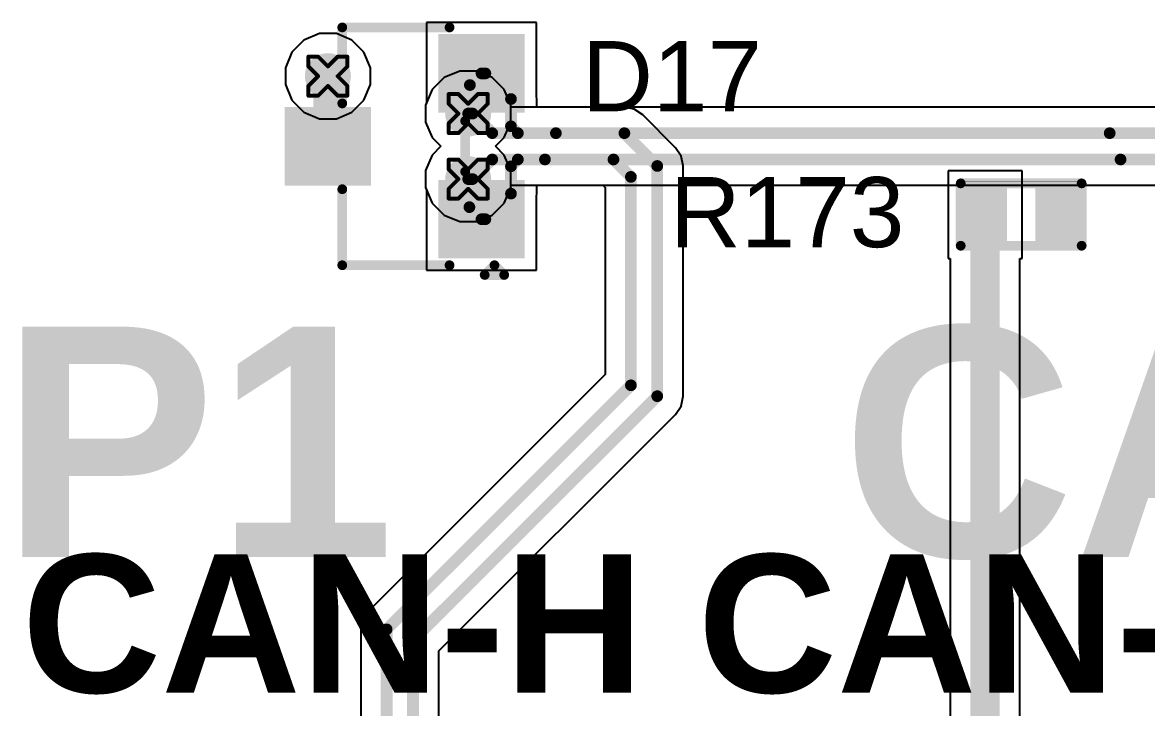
# Model space of a CAD drawing. Header units: inches. Extents: x -11 to 5379, y 0 to 5429.
# Drawn here: x 71.73 to 86.37, y 10.23 to 19.16 of the extents above; entities that cross this region are included whole.
import ezdxf

# ---------------------------------------------------------------- set-up
doc = ezdxf.new("R2010")
doc.units = ezdxf.units.IN
for name, color, linetype in [('Bottom Layer', 5, 'Continuous'), ('Drill Drawing', 1, 'Continuous'), ('GND', 16, 'Continuous'), ('PWR', 76, 'Continuous'), ('Top Layer', 1, 'Continuous'), ('Top Overlay', 2, 'Continuous'), ('Top Paste', 8, 'Continuous'), ('Top Solder', 216, 'Continuous'), ('Via Holes', 16, 'Continuous')]:
    doc.layers.add(name, color=color, linetype=linetype)
doc.styles.add('Arial', font='', dxfattribs={"height": 0.2})
doc.styles.add('Arial_Bold', font='', dxfattribs={"height": 0.2})
doc.styles.get('Arial').set_extended_font_data('Arial')
doc.styles.get('Arial_Bold').set_extended_font_data('Arial', bold=True)

# ---------------------------------------------------------------- blocks, each defined once
blk = doc.blocks.new('R___0402_304')
at = {"layer": 'Top Layer'}
for points in [[(-0.6985, -0.3175), (-0.6985, 0.3175), (-0.2412999999999999, 0.3175), (-0.2413, -0.3175)], [(0.2412999999999999, -0.3175), (0.2413, 0.3175), (0.6985, 0.3175), (0.6985, -0.3175)]]:
    blk.add_hatch(color=1, dxfattribs=at).paths.add_polyline_path(points)
at = {"layer": 'Top Paste'}
for points in [[(-0.6985, -0.3175), (-0.6985, 0.3175), (-0.2412999999999999, 0.3175), (-0.2413, -0.3175)], [(0.2412999999999999, -0.3175), (0.2413, 0.3175), (0.6985, 0.3175), (0.6985, -0.3175)]]:
    blk.add_hatch(color=8, dxfattribs=at).paths.add_polyline_path(points)
at = {"layer": 'Top Solder'}
for points in [[(-0.75350116, -0.37250116), (-0.75350116, 0.37250116), (-0.1862988399999999, 0.37250116), (-0.18629884, -0.37250116)], [(0.1862988399999999, -0.37250116), (0.18629884, 0.37250116), (0.75350116, 0.37250116), (0.75350116, -0.37250116)]]:
    blk.add_hatch(color=216, dxfattribs=at).paths.add_polyline_path(points)
at = {"layer": 'Top Overlay'}
for points in [[(-0.7874, 0.4064, 0.127, 0.127, 0), (-0.7874, -0.4064, 0.127, 0.127, 0)], [(0.7874, 0.4064, 0.127, 0.127, 0), (-0.7874, 0.4064, 0.127, 0.127, 0)], [(0.7874, 0.4064, 0.127, 0.127, 0), (0.7874, -0.4064, 0.127, 0.127, 0)], [(0.7874, -0.4064, 0.127, 0.127, 0), (-0.7874, -0.4064, 0.127, 0.127, 0)], [(0.8128, -0.4318, 0.0032258, 0.0032258, 0), (-0.8128, -0.4318, 0.0032258, 0.0032258, 0)]]:
    blk.add_lwpolyline(points, format="xyseb", dxfattribs=at)
for points in [[(-0.8191499999999999, 0.4064, 0.0635, 0.0635, 1), (-0.7556499999999999, 0.4064, 0.0635, 0.0635, 1)], [(-0.8191499999999999, 0.4064, 0.0635, 0.0635, 1), (-0.7556499999999999, 0.4064, 0.0635, 0.0635, 1)], [(0.7556499999999999, 0.4064, 0.0635, 0.0635, 1), (0.8191499999999999, 0.4064, 0.0635, 0.0635, 1)], [(0.7556499999999999, 0.4064, 0.0635, 0.0635, 1), (0.8191499999999999, 0.4064, 0.0635, 0.0635, 1)], [(-0.8191499999999999, -0.4064, 0.0635, 0.0635, 1), (-0.7556499999999999, -0.4064, 0.0635, 0.0635, 1)], [(-0.8191499999999999, -0.4064, 0.0635, 0.0635, 1), (-0.7556499999999999, -0.4064, 0.0635, 0.0635, 1)], [(-0.81360518, -0.4318, 0.0016129, 0.0016129, 1), (-0.8119948199999999, -0.4318, 0.0016129, 0.0016129, 1)], [(0.7556499999999999, -0.4064, 0.0635, 0.0635, 1), (0.8191499999999999, -0.4064, 0.0635, 0.0635, 1)], [(0.7556499999999999, -0.4064, 0.0635, 0.0635, 1), (0.8191499999999999, -0.4064, 0.0635, 0.0635, 1)], [(0.8119948199999999, -0.4318, 0.0016129, 0.0016129, 1), (0.81360518, -0.4318, 0.0016129, 0.0016129, 1)]]:
    blk.add_lwpolyline(points, format="xyseb", close=True, dxfattribs=at)
blk = doc.blocks.new('SOT_23_566')
at = {"layer": 'Top Layer'}
for points in [[(-0.41000045, 1.46000089), (0.41000045, 1.46000089), (0.41000045, 0.54000019), (-0.41000045, 0.54000019)], [(-1.36000109, -0.54000019), (-0.54000019, -0.54000019), (-0.54000019, -1.46000089), (-1.36000109, -1.46000089)], [(0.54000019, -0.54000019), (1.36000109, -0.54000019), (1.36000109, -1.46000089), (0.54000019, -1.46000089)]]:
    blk.add_hatch(color=1, dxfattribs=at).paths.add_polyline_path(points)
at = {"layer": 'Top Paste'}
for points in [[(-0.41000045, 1.46000089), (0.41000045, 1.46000089), (0.41000045, 0.54000019), (-0.41000045, 0.54000019)], [(-1.36000109, -0.54000019), (-0.54000019, -0.54000019), (-0.54000019, -1.46000089), (-1.36000109, -1.46000089)], [(0.54000019, -0.54000019), (1.36000109, -0.54000019), (1.36000109, -1.46000089), (0.54000019, -1.46000089)]]:
    blk.add_hatch(color=8, dxfattribs=at).paths.add_polyline_path(points)
at = {"layer": 'Top Solder'}
for points in [[(-0.51160045, 1.56160089), (0.51160045, 1.56160089), (0.51160045, 0.43840019), (-0.51160045, 0.43840019)], [(-1.46160109, -0.43840019), (-0.43840019, -0.43840019), (-0.43840019, -1.56160089), (-1.46160109, -1.56160089)], [(0.43840019, -0.43840019), (1.46160109, -0.43840019), (1.46160109, -1.56160089), (0.43840019, -1.56160089)]]:
    blk.add_hatch(color=216, dxfattribs=at).paths.add_polyline_path(points)
at = {"layer": 'Top Overlay'}
for points in [[(-1.5494, 0.8128, 0.127, 0.127, 0), (-1.5494, -0.5841999999999999, 0.127, 0.127, 0)], [(-1.5494, 0.8128, 0.127, 0.127, 0), (-0.5588, 0.8128, 0.127, 0.127, 0)], [(0.5588, 0.8128, 0.127, 0.127, 0), (1.5494, 0.8128, 0.127, 0.127, 0)], [(1.5494, 0.8128, 0.127, 0.127, 0), (1.5494, -0.5841999999999999, 0.127, 0.127, 0)], [(-0.3302, -0.7874, 0.127, 0.127, 0), (0.3302, -0.7874, 0.127, 0.127, 0)], [(-1.6764, -1.0414, 0.127, 0.127, 0), (-1.5494, -1.1684, 0.127, 0.127, 0)], [(-1.6764, -1.0414, 0.127, 0.127, 0), (-1.6764, -1.2954, 0.127, 0.127, 0)], [(-1.5494, -1.1684, 0.127, 0.127, 0), (-1.6764, -1.2954, 0.127, 0.127, 0)]]:
    blk.add_lwpolyline(points, format="xyseb", dxfattribs=at)
for points in [[(-1.58115, 0.8128, 0.0635, 0.0635, 1), (-1.51765, 0.8128, 0.0635, 0.0635, 1)], [(-1.58115, 0.8128, 0.0635, 0.0635, 1), (-1.51765, 0.8128, 0.0635, 0.0635, 1)], [(-0.5905499999999999, 0.8128, 0.0635, 0.0635, 1), (-0.52705, 0.8128, 0.0635, 0.0635, 1)], [(0.52705, 0.8128, 0.0635, 0.0635, 1), (0.5905499999999999, 0.8128, 0.0635, 0.0635, 1)], [(1.51765, 0.8128, 0.0635, 0.0635, 1), (1.58115, 0.8128, 0.0635, 0.0635, 1)], [(1.51765, 0.8128, 0.0635, 0.0635, 1), (1.58115, 0.8128, 0.0635, 0.0635, 1)], [(-1.58115, -0.5841999999999999, 0.0635, 0.0635, 1), (-1.51765, -0.5841999999999999, 0.0635, 0.0635, 1)], [(1.51765, -0.5841999999999999, 0.0635, 0.0635, 1), (1.58115, -0.5841999999999999, 0.0635, 0.0635, 1)], [(-0.36195, -0.7874, 0.0635, 0.0635, 1), (-0.29845, -0.7874, 0.0635, 0.0635, 1)], [(0.29845, -0.7874, 0.0635, 0.0635, 1), (0.36195, -0.7874, 0.0635, 0.0635, 1)], [(-1.70815, -1.0414, 0.0635, 0.0635, 1), (-1.64465, -1.0414, 0.0635, 0.0635, 1)], [(-1.70815, -1.0414, 0.0635, 0.0635, 1), (-1.64465, -1.0414, 0.0635, 0.0635, 1)], [(-1.58115, -1.1684, 0.0635, 0.0635, 1), (-1.51765, -1.1684, 0.0635, 0.0635, 1)], [(-1.58115, -1.1684, 0.0635, 0.0635, 1), (-1.51765, -1.1684, 0.0635, 0.0635, 1)], [(-1.70815, -1.2954, 0.0635, 0.0635, 1), (-1.64465, -1.2954, 0.0635, 0.0635, 1)], [(-1.70815, -1.2954, 0.0635, 0.0635, 1), (-1.64465, -1.2954, 0.0635, 0.0635, 1)]]:
    blk.add_lwpolyline(points, format="xyseb", close=True, dxfattribs=at)

msp = doc.modelspace()

# ---------------------------------------------------------------- hatches: boundary and pattern name
at = {"layer": 'Bottom Layer'}
h = msp.add_hatch(color=5, dxfattribs=at)
edge = h.paths.add_edge_path()
edge.add_arc((75.7106563, 18.45943222), 0.2999994, 0, 360)
h = msp.add_hatch(color=5, dxfattribs=at)
edge = h.paths.add_edge_path()
edge.add_arc((77.5371957, 17.9722272), 0.2999994, 0, 360)
h = msp.add_hatch(color=5, dxfattribs=at)
edge = h.paths.add_edge_path()
edge.add_arc((77.5371957, 17.1182284), 0.2999994, 0, 360)
at = {"layer": 'GND'}
h = msp.add_hatch(color=16, dxfattribs=at)
edge = h.paths.add_edge_path()
edge.add_arc((75.7106563, 18.45943222), 0.2999994, 0, 360)
h = msp.add_hatch(color=16, dxfattribs=at)
edge = h.paths.add_edge_path()
edge.add_arc((77.5371957, 17.9722272), 0.2999994, 0, 360)
h = msp.add_hatch(color=16, dxfattribs=at)
edge = h.paths.add_edge_path()
edge.add_arc((77.5371957, 17.1182284), 0.2999994, 0, 360)
at = {"layer": 'PWR'}
h = msp.add_hatch(color=76, dxfattribs=at)
edge = h.paths.add_edge_path()
edge.add_arc((75.7106563, 18.45943222), 0.2999994, 0, 360)
h = msp.add_hatch(color=76, dxfattribs=at)
edge = h.paths.add_edge_path()
edge.add_arc((77.5371957, 17.9722272), 0.2999994, 0, 360)
h = msp.add_hatch(color=76, dxfattribs=at)
edge = h.paths.add_edge_path()
edge.add_arc((77.5371957, 17.1182284), 0.2999994, 0, 360)
at = {"layer": 'Top Layer'}
h = msp.add_hatch(color=1, dxfattribs=at)
edge = h.paths.add_edge_path()
edge.add_arc((75.7106563, 18.45943222), 0.2999994, 0, 360)
for points in [[(77.33255043999999, 17.81553206), (77.74232355999999, 17.81553206), (77.74232355999999, 18.45943222), (77.33255043999999, 18.45943222)], [(77.33255043999999, 16.63102338), (77.74232355999999, 16.63102338), (77.74232355999999, 17.2777531), (77.33255043999999, 17.2777531)]]:
    msp.add_hatch(color=1, dxfattribs=at).paths.add_polyline_path(points)
h = msp.add_hatch(color=1, dxfattribs=at)
edge = h.paths.add_edge_path()
edge.add_arc((77.5371957, 17.9722272), 0.2999994, 0, 360)
h = msp.add_hatch(color=1, dxfattribs=at)
edge = h.paths.add_edge_path()
edge.add_arc((77.5371957, 17.1182284), 0.2999994, 0, 360)
at = {"layer": 'Via Holes'}
h = msp.add_hatch(color=7, dxfattribs=at)
edge = h.paths.add_edge_path()
edge.add_arc((75.7106563, 18.45943222), 0.1499997, 0, 360)
h = msp.add_hatch(color=7, dxfattribs=at)
edge = h.paths.add_edge_path()
edge.add_arc((77.5371957, 17.9722272), 0.1499997, 0, 360)
h = msp.add_hatch(color=7, dxfattribs=at)
edge = h.paths.add_edge_path()
edge.add_arc((77.5371957, 17.1182284), 0.1499997, 0, 360)

# ---------------------------------------------------------------- linework, layer by layer
at = {"layer": 'Bottom Layer'}
for p, q in [((77.22338124, 18.4418859), (77.067537, 18.28604166)), ((77.4269978, 18.5262266), (77.22338124, 18.4418859)), ((77.64739359999999, 18.5262266), (77.4269978, 18.5262266)), ((77.85101016, 18.4418859), (77.64739359999999, 18.5262266)), ((78.0068544, 18.28604166), (77.85101016, 18.4418859)), ((77.067537, 18.28604166), (76.9831963, 18.0824251)), ((78.0911951, 18.0824251), (78.0068544, 18.28604166)), ((76.9831963, 18.0824251), (76.9831963, 17.8620293)), ((78.0911951, 18.05334718), (78.0911951, 18.0824251)), ((78.67881394, 18.05334718), (78.0911951, 18.05334718)), ((78.67882664, 18.05334464), (78.67881394, 18.05334718)), ((85.88938118, 18.05334464), (78.67882664, 18.05334464)), ((85.88939388, 18.05334718), (85.88938118, 18.05334464)), ((93.60380059999999, 18.05334718), (85.88939388, 18.05334718)), ((76.9831963, 17.8620293), (77.067537, 17.65841274)), ((77.067537, 17.65841274), (77.18072193999998, 17.5452278)), ((77.067537, 17.43204286), (76.9831963, 17.2284263)), ((77.18072193999998, 17.5452278), (77.067537, 17.43204286)), ((76.9831963, 17.2284263), (76.9831963, 17.0080305)), ((76.9831963, 17.0080305), (77.067537, 16.80441394)), ((78.0068544, 16.80441394), (78.0911951, 17.0080305)), ((78.0911951, 17.0080305), (78.0911951, 17.03710842)), ((78.0911951, 17.03710842), (78.53677206, 17.03710842)), ((78.53677206, 17.03710842), (78.53678476, 17.03710588)), ((78.53678476, 17.03710588), (86.03142306, 17.03710588)), ((86.03142306, 17.03710588), (86.03143576, 17.03710842)), ((86.03143576, 17.03710842), (93.60380059999999, 17.03710842)), ((77.067537, 16.80441394), (77.22338124, 16.6485697)), ((77.85101016, 16.6485697), (78.0068544, 16.80441394)), ((77.22338124, 16.6485697), (77.4269978, 16.564229)), ((77.4269978, 16.564229), (77.64739359999999, 16.564229)), ((77.64739359999999, 16.564229), (77.85101016, 16.6485697))]:
    msp.add_line(p, q, dxfattribs=at)
for points in [[(77.5371957, 17.9722272, 0.1524, 0.1524, 0), (77.59472162, 17.9722272, 0.1524, 0.1524, 0)], [(77.59472162, 17.9722272, 0.1524, 0.1524, 0), (77.85027102, 17.7166778, 0.1524, 0.1524, 0)], [(77.85027102, 17.7166778, 0.1524, 0.1524, 0), (78.67881394, 17.7166778, 0.1524, 0.1524, 0)], [(78.67881394, 17.7166778, 0.1524, 0.1524, 0), (78.67881648, 17.71667526, 0.1524, 0.1524, 0)], [(78.67881648, 17.71667526, 0.1524, 0.1524, 0), (85.88939133999999, 17.71667526, 0.1524, 0.1524, 0)], [(85.88939133999999, 17.71667526, 0.1524, 0.1524, 0), (85.88939388, 17.7166778, 0.1524, 0.1524, 0)], [(85.88939388, 17.7166778, 0.1524, 0.1524, 0), (93.84472468, 17.7166778, 0.1524, 0.1524, 0)], [(77.59472162, 17.1182284, 0.1524, 0.1524, 0), (77.85027102, 17.3737778, 0.1524, 0.1524, 0)], [(77.85027102, 17.3737778, 0.1524, 0.1524, 0), (78.53678221999999, 17.3737778, 0.1524, 0.1524, 0)], [(78.53678221999999, 17.3737778, 0.1524, 0.1524, 0), (78.53678476, 17.37377526, 0.1524, 0.1524, 0)], [(78.53678476, 17.37377526, 0.1524, 0.1524, 0), (86.03142306, 17.37377526, 0.1524, 0.1524, 0)], [(86.03142306, 17.37377526, 0.1524, 0.1524, 0), (86.03142559999999, 17.3737778, 0.1524, 0.1524, 0)], [(86.03142559999999, 17.3737778, 0.1524, 0.1524, 0), (93.84472468, 17.3737778, 0.1524, 0.1524, 0)], [(77.5371957, 17.1182284, 0.1524, 0.1524, 0), (77.59472162, 17.1182284, 0.1524, 0.1524, 0)]]:
    msp.add_lwpolyline(points, format="xyseb", dxfattribs=at)
for points in [[(77.4990957, 17.9722272, 0.0762, 0.0762, 1), (77.5752957, 17.9722272, 0.0762, 0.0762, 1)], [(77.55662161999999, 17.9722272, 0.0762, 0.0762, 1), (77.63282162, 17.9722272, 0.0762, 0.0762, 1)], [(77.55662161999999, 17.9722272, 0.0762, 0.0762, 1), (77.63282162, 17.9722272, 0.0762, 0.0762, 1)], [(77.81217102, 17.7166778, 0.0762, 0.0762, 1), (77.88837102, 17.7166778, 0.0762, 0.0762, 1)], [(77.81217102, 17.7166778, 0.0762, 0.0762, 1), (77.88837102, 17.7166778, 0.0762, 0.0762, 1)], [(78.64071394, 17.7166778, 0.0762, 0.0762, 1), (78.71691394, 17.7166778, 0.0762, 0.0762, 1)], [(78.64071394, 17.7166778, 0.0762, 0.0762, 1), (78.71691394, 17.7166778, 0.0762, 0.0762, 1)], [(78.64071648, 17.71667526, 0.0762, 0.0762, 1), (78.71691648, 17.71667526, 0.0762, 0.0762, 1)], [(78.64071648, 17.71667526, 0.0762, 0.0762, 1), (78.71691648, 17.71667526, 0.0762, 0.0762, 1)], [(85.85129133999999, 17.71667526, 0.0762, 0.0762, 1), (85.92749133999999, 17.71667526, 0.0762, 0.0762, 1)], [(85.85129133999999, 17.71667526, 0.0762, 0.0762, 1), (85.92749133999999, 17.71667526, 0.0762, 0.0762, 1)], [(85.85129388, 17.7166778, 0.0762, 0.0762, 1), (85.92749388, 17.7166778, 0.0762, 0.0762, 1)], [(85.85129388, 17.7166778, 0.0762, 0.0762, 1), (85.92749388, 17.7166778, 0.0762, 0.0762, 1)], [(77.81217102, 17.3737778, 0.0762, 0.0762, 1), (77.88837102, 17.3737778, 0.0762, 0.0762, 1)], [(77.81217102, 17.3737778, 0.0762, 0.0762, 1), (77.88837102, 17.3737778, 0.0762, 0.0762, 1)], [(78.49868221999999, 17.3737778, 0.0762, 0.0762, 1), (78.57488221999999, 17.3737778, 0.0762, 0.0762, 1)], [(78.49868221999999, 17.3737778, 0.0762, 0.0762, 1), (78.57488221999999, 17.3737778, 0.0762, 0.0762, 1)], [(78.49868476, 17.37377526, 0.0762, 0.0762, 1), (78.57488475999999, 17.37377526, 0.0762, 0.0762, 1)], [(78.49868476, 17.37377526, 0.0762, 0.0762, 1), (78.57488475999999, 17.37377526, 0.0762, 0.0762, 1)], [(85.99332306, 17.37377526, 0.0762, 0.0762, 1), (86.06952306, 17.37377526, 0.0762, 0.0762, 1)], [(85.99332306, 17.37377526, 0.0762, 0.0762, 1), (86.06952306, 17.37377526, 0.0762, 0.0762, 1)], [(85.99332559999999, 17.3737778, 0.0762, 0.0762, 1), (86.06952559999999, 17.3737778, 0.0762, 0.0762, 1)], [(85.99332559999999, 17.3737778, 0.0762, 0.0762, 1), (86.06952559999999, 17.3737778, 0.0762, 0.0762, 1)], [(77.4990957, 17.1182284, 0.0762, 0.0762, 1), (77.5752957, 17.1182284, 0.0762, 0.0762, 1)], [(77.55662161999999, 17.1182284, 0.0762, 0.0762, 1), (77.63282162, 17.1182284, 0.0762, 0.0762, 1)], [(77.55662161999999, 17.1182284, 0.0762, 0.0762, 1), (77.63282162, 17.1182284, 0.0762, 0.0762, 1)]]:
    msp.add_lwpolyline(points, format="xyseb", close=True, dxfattribs=at)
at = {"layer": 'Drill Drawing'}
for points in [[(75.45665629999999, 18.58643222, 0.0508, 0.0508, 0), (75.45665629999999, 18.71343222, 0.0508, 0.0508, 0)], [(75.45665629999999, 18.71343222, 0.0508, 0.0508, 0), (75.5836563, 18.71343222, 0.0508, 0.0508, 0)], [(75.5836563, 18.71343222, 0.0508, 0.0508, 0), (75.7106563, 18.58643222, 0.0508, 0.0508, 0)], [(75.7106563, 18.58643222, 0.0508, 0.0508, 0), (75.83765629999999, 18.71343222, 0.0508, 0.0508, 0)], [(75.83765629999999, 18.71343222, 0.0508, 0.0508, 0), (75.96465629999999, 18.71343222, 0.0508, 0.0508, 0)], [(75.96465629999999, 18.58643222, 0.0508, 0.0508, 0), (75.96465629999999, 18.71343222, 0.0508, 0.0508, 0)], [(75.45665629999999, 18.58643222, 0.0508, 0.0508, 0), (75.5836563, 18.45943222, 0.0508, 0.0508, 0)], [(75.83765629999999, 18.45943222, 0.0508, 0.0508, 0), (75.96465629999999, 18.58643222, 0.0508, 0.0508, 0)], [(75.45665629999999, 18.33243222, 0.0508, 0.0508, 0), (75.5836563, 18.45943222, 0.0508, 0.0508, 0)], [(75.83765629999999, 18.45943222, 0.0508, 0.0508, 0), (75.96465629999999, 18.33243222, 0.0508, 0.0508, 0)], [(75.45665629999999, 18.20543222, 0.0508, 0.0508, 0), (75.45665629999999, 18.33243222, 0.0508, 0.0508, 0)], [(75.5836563, 18.20543222, 0.0508, 0.0508, 0), (75.7106563, 18.33243222, 0.0508, 0.0508, 0)], [(75.7106563, 18.33243222, 0.0508, 0.0508, 0), (75.83765629999999, 18.20543222, 0.0508, 0.0508, 0)], [(75.96465629999999, 18.20543222, 0.0508, 0.0508, 0), (75.96465629999999, 18.33243222, 0.0508, 0.0508, 0)], [(75.45665629999999, 18.20543222, 0.0508, 0.0508, 0), (75.5836563, 18.20543222, 0.0508, 0.0508, 0)], [(75.83765629999999, 18.20543222, 0.0508, 0.0508, 0), (75.96465629999999, 18.20543222, 0.0508, 0.0508, 0)], [(77.2831957, 18.0992272, 0.0508, 0.0508, 0), (77.2831957, 18.2262272, 0.0508, 0.0508, 0)], [(77.2831957, 18.2262272, 0.0508, 0.0508, 0), (77.41019569999999, 18.2262272, 0.0508, 0.0508, 0)], [(77.41019569999999, 18.2262272, 0.0508, 0.0508, 0), (77.5371957, 18.0992272, 0.0508, 0.0508, 0)], [(77.5371957, 18.0992272, 0.0508, 0.0508, 0), (77.6641957, 18.2262272, 0.0508, 0.0508, 0)], [(77.6641957, 18.2262272, 0.0508, 0.0508, 0), (77.79119569999999, 18.2262272, 0.0508, 0.0508, 0)], [(77.79119569999999, 18.0992272, 0.0508, 0.0508, 0), (77.79119569999999, 18.2262272, 0.0508, 0.0508, 0)], [(77.2831957, 18.0992272, 0.0508, 0.0508, 0), (77.41019569999999, 17.9722272, 0.0508, 0.0508, 0)], [(77.6641957, 17.9722272, 0.0508, 0.0508, 0), (77.79119569999999, 18.0992272, 0.0508, 0.0508, 0)], [(77.2831957, 17.8452272, 0.0508, 0.0508, 0), (77.41019569999999, 17.9722272, 0.0508, 0.0508, 0)], [(77.2831957, 17.7182272, 0.0508, 0.0508, 0), (77.2831957, 17.8452272, 0.0508, 0.0508, 0)], [(77.41019569999999, 17.7182272, 0.0508, 0.0508, 0), (77.5371957, 17.8452272, 0.0508, 0.0508, 0)], [(77.5371957, 17.8452272, 0.0508, 0.0508, 0), (77.6641957, 17.7182272, 0.0508, 0.0508, 0)], [(77.6641957, 17.9722272, 0.0508, 0.0508, 0), (77.79119569999999, 17.8452272, 0.0508, 0.0508, 0)], [(77.79119569999999, 17.7182272, 0.0508, 0.0508, 0), (77.79119569999999, 17.8452272, 0.0508, 0.0508, 0)], [(77.2831957, 17.7182272, 0.0508, 0.0508, 0), (77.41019569999999, 17.7182272, 0.0508, 0.0508, 0)], [(77.6641957, 17.7182272, 0.0508, 0.0508, 0), (77.79119569999999, 17.7182272, 0.0508, 0.0508, 0)], [(77.2831957, 17.2452284, 0.0508, 0.0508, 0), (77.2831957, 17.3722284, 0.0508, 0.0508, 0)], [(77.2831957, 17.3722284, 0.0508, 0.0508, 0), (77.41019569999999, 17.3722284, 0.0508, 0.0508, 0)], [(77.2831957, 17.2452284, 0.0508, 0.0508, 0), (77.41019569999999, 17.1182284, 0.0508, 0.0508, 0)], [(77.41019569999999, 17.3722284, 0.0508, 0.0508, 0), (77.5371957, 17.2452284, 0.0508, 0.0508, 0)], [(77.5371957, 17.2452284, 0.0508, 0.0508, 0), (77.6641957, 17.3722284, 0.0508, 0.0508, 0)], [(77.6641957, 17.3722284, 0.0508, 0.0508, 0), (77.79119569999999, 17.3722284, 0.0508, 0.0508, 0)], [(77.6641957, 17.1182284, 0.0508, 0.0508, 0), (77.79119569999999, 17.2452284, 0.0508, 0.0508, 0)], [(77.79119569999999, 17.2452284, 0.0508, 0.0508, 0), (77.79119569999999, 17.3722284, 0.0508, 0.0508, 0)], [(77.2831957, 16.9912284, 0.0508, 0.0508, 0), (77.41019569999999, 17.1182284, 0.0508, 0.0508, 0)], [(77.6641957, 17.1182284, 0.0508, 0.0508, 0), (77.79119569999999, 16.9912284, 0.0508, 0.0508, 0)], [(77.2831957, 16.8642284, 0.0508, 0.0508, 0), (77.2831957, 16.9912284, 0.0508, 0.0508, 0)], [(77.41019569999999, 16.8642284, 0.0508, 0.0508, 0), (77.5371957, 16.9912284, 0.0508, 0.0508, 0)], [(77.5371957, 16.9912284, 0.0508, 0.0508, 0), (77.6641957, 16.8642284, 0.0508, 0.0508, 0)], [(77.79119569999999, 16.8642284, 0.0508, 0.0508, 0), (77.79119569999999, 16.9912284, 0.0508, 0.0508, 0)], [(77.2831957, 16.8642284, 0.0508, 0.0508, 0), (77.41019569999999, 16.8642284, 0.0508, 0.0508, 0)], [(77.6641957, 16.8642284, 0.0508, 0.0508, 0), (77.79119569999999, 16.8642284, 0.0508, 0.0508, 0)]]:
    msp.add_lwpolyline(points, format="xyseb", dxfattribs=at)
for points in [[(75.4439563, 18.71343222, 0.0254, 0.0254, 1), (75.4693563, 18.71343222, 0.0254, 0.0254, 1)], [(75.4439563, 18.71343222, 0.0254, 0.0254, 1), (75.4693563, 18.71343222, 0.0254, 0.0254, 1)], [(75.57095629999999, 18.71343222, 0.0254, 0.0254, 1), (75.5963563, 18.71343222, 0.0254, 0.0254, 1)], [(75.57095629999999, 18.71343222, 0.0254, 0.0254, 1), (75.5963563, 18.71343222, 0.0254, 0.0254, 1)], [(75.8249563, 18.71343222, 0.0254, 0.0254, 1), (75.8503563, 18.71343222, 0.0254, 0.0254, 1)], [(75.8249563, 18.71343222, 0.0254, 0.0254, 1), (75.8503563, 18.71343222, 0.0254, 0.0254, 1)], [(75.95195629999999, 18.71343222, 0.0254, 0.0254, 1), (75.9773563, 18.71343222, 0.0254, 0.0254, 1)], [(75.95195629999999, 18.71343222, 0.0254, 0.0254, 1), (75.9773563, 18.71343222, 0.0254, 0.0254, 1)], [(75.4439563, 18.58643222, 0.0254, 0.0254, 1), (75.4693563, 18.58643222, 0.0254, 0.0254, 1)], [(75.4439563, 18.58643222, 0.0254, 0.0254, 1), (75.4693563, 18.58643222, 0.0254, 0.0254, 1)], [(75.69795629999999, 18.58643222, 0.0254, 0.0254, 1), (75.72335629999999, 18.58643222, 0.0254, 0.0254, 1)], [(75.69795629999999, 18.58643222, 0.0254, 0.0254, 1), (75.72335629999999, 18.58643222, 0.0254, 0.0254, 1)], [(75.95195629999999, 18.58643222, 0.0254, 0.0254, 1), (75.9773563, 18.58643222, 0.0254, 0.0254, 1)], [(75.95195629999999, 18.58643222, 0.0254, 0.0254, 1), (75.9773563, 18.58643222, 0.0254, 0.0254, 1)], [(75.57095629999999, 18.45943222, 0.0254, 0.0254, 1), (75.5963563, 18.45943222, 0.0254, 0.0254, 1)], [(75.57095629999999, 18.45943222, 0.0254, 0.0254, 1), (75.5963563, 18.45943222, 0.0254, 0.0254, 1)], [(75.8249563, 18.45943222, 0.0254, 0.0254, 1), (75.8503563, 18.45943222, 0.0254, 0.0254, 1)], [(75.8249563, 18.45943222, 0.0254, 0.0254, 1), (75.8503563, 18.45943222, 0.0254, 0.0254, 1)], [(75.4439563, 18.33243222, 0.0254, 0.0254, 1), (75.4693563, 18.33243222, 0.0254, 0.0254, 1)], [(75.4439563, 18.33243222, 0.0254, 0.0254, 1), (75.4693563, 18.33243222, 0.0254, 0.0254, 1)], [(75.69795629999999, 18.33243222, 0.0254, 0.0254, 1), (75.72335629999999, 18.33243222, 0.0254, 0.0254, 1)], [(75.69795629999999, 18.33243222, 0.0254, 0.0254, 1), (75.72335629999999, 18.33243222, 0.0254, 0.0254, 1)], [(75.95195629999999, 18.33243222, 0.0254, 0.0254, 1), (75.9773563, 18.33243222, 0.0254, 0.0254, 1)], [(75.95195629999999, 18.33243222, 0.0254, 0.0254, 1), (75.9773563, 18.33243222, 0.0254, 0.0254, 1)], [(75.4439563, 18.20543222, 0.0254, 0.0254, 1), (75.4693563, 18.20543222, 0.0254, 0.0254, 1)], [(75.4439563, 18.20543222, 0.0254, 0.0254, 1), (75.4693563, 18.20543222, 0.0254, 0.0254, 1)], [(75.57095629999999, 18.20543222, 0.0254, 0.0254, 1), (75.5963563, 18.20543222, 0.0254, 0.0254, 1)], [(75.57095629999999, 18.20543222, 0.0254, 0.0254, 1), (75.5963563, 18.20543222, 0.0254, 0.0254, 1)], [(75.8249563, 18.20543222, 0.0254, 0.0254, 1), (75.8503563, 18.20543222, 0.0254, 0.0254, 1)], [(75.8249563, 18.20543222, 0.0254, 0.0254, 1), (75.8503563, 18.20543222, 0.0254, 0.0254, 1)], [(75.95195629999999, 18.20543222, 0.0254, 0.0254, 1), (75.9773563, 18.20543222, 0.0254, 0.0254, 1)], [(75.95195629999999, 18.20543222, 0.0254, 0.0254, 1), (75.9773563, 18.20543222, 0.0254, 0.0254, 1)], [(77.2704957, 18.2262272, 0.0254, 0.0254, 1), (77.2958957, 18.2262272, 0.0254, 0.0254, 1)], [(77.2704957, 18.2262272, 0.0254, 0.0254, 1), (77.2958957, 18.2262272, 0.0254, 0.0254, 1)], [(77.3974957, 18.2262272, 0.0254, 0.0254, 1), (77.4228957, 18.2262272, 0.0254, 0.0254, 1)], [(77.3974957, 18.2262272, 0.0254, 0.0254, 1), (77.4228957, 18.2262272, 0.0254, 0.0254, 1)], [(77.6514957, 18.2262272, 0.0254, 0.0254, 1), (77.6768957, 18.2262272, 0.0254, 0.0254, 1)], [(77.6514957, 18.2262272, 0.0254, 0.0254, 1), (77.6768957, 18.2262272, 0.0254, 0.0254, 1)], [(77.7784957, 18.2262272, 0.0254, 0.0254, 1), (77.8038957, 18.2262272, 0.0254, 0.0254, 1)], [(77.7784957, 18.2262272, 0.0254, 0.0254, 1), (77.8038957, 18.2262272, 0.0254, 0.0254, 1)], [(77.2704957, 18.0992272, 0.0254, 0.0254, 1), (77.2958957, 18.0992272, 0.0254, 0.0254, 1)], [(77.2704957, 18.0992272, 0.0254, 0.0254, 1), (77.2958957, 18.0992272, 0.0254, 0.0254, 1)], [(77.52449569999999, 18.0992272, 0.0254, 0.0254, 1), (77.5498957, 18.0992272, 0.0254, 0.0254, 1)], [(77.52449569999999, 18.0992272, 0.0254, 0.0254, 1), (77.5498957, 18.0992272, 0.0254, 0.0254, 1)], [(77.7784957, 18.0992272, 0.0254, 0.0254, 1), (77.8038957, 18.0992272, 0.0254, 0.0254, 1)], [(77.7784957, 18.0992272, 0.0254, 0.0254, 1), (77.8038957, 18.0992272, 0.0254, 0.0254, 1)], [(77.2704957, 17.8452272, 0.0254, 0.0254, 1), (77.2958957, 17.8452272, 0.0254, 0.0254, 1)], [(77.2704957, 17.8452272, 0.0254, 0.0254, 1), (77.2958957, 17.8452272, 0.0254, 0.0254, 1)], [(77.3974957, 17.9722272, 0.0254, 0.0254, 1), (77.4228957, 17.9722272, 0.0254, 0.0254, 1)], [(77.3974957, 17.9722272, 0.0254, 0.0254, 1), (77.4228957, 17.9722272, 0.0254, 0.0254, 1)], [(77.52449569999999, 17.8452272, 0.0254, 0.0254, 1), (77.5498957, 17.8452272, 0.0254, 0.0254, 1)], [(77.52449569999999, 17.8452272, 0.0254, 0.0254, 1), (77.5498957, 17.8452272, 0.0254, 0.0254, 1)], [(77.6514957, 17.9722272, 0.0254, 0.0254, 1), (77.6768957, 17.9722272, 0.0254, 0.0254, 1)], [(77.6514957, 17.9722272, 0.0254, 0.0254, 1), (77.6768957, 17.9722272, 0.0254, 0.0254, 1)], [(77.7784957, 17.8452272, 0.0254, 0.0254, 1), (77.8038957, 17.8452272, 0.0254, 0.0254, 1)], [(77.7784957, 17.8452272, 0.0254, 0.0254, 1), (77.8038957, 17.8452272, 0.0254, 0.0254, 1)], [(77.2704957, 17.7182272, 0.0254, 0.0254, 1), (77.2958957, 17.7182272, 0.0254, 0.0254, 1)], [(77.2704957, 17.7182272, 0.0254, 0.0254, 1), (77.2958957, 17.7182272, 0.0254, 0.0254, 1)], [(77.3974957, 17.7182272, 0.0254, 0.0254, 1), (77.4228957, 17.7182272, 0.0254, 0.0254, 1)], [(77.3974957, 17.7182272, 0.0254, 0.0254, 1), (77.4228957, 17.7182272, 0.0254, 0.0254, 1)], [(77.6514957, 17.7182272, 0.0254, 0.0254, 1), (77.6768957, 17.7182272, 0.0254, 0.0254, 1)], [(77.6514957, 17.7182272, 0.0254, 0.0254, 1), (77.6768957, 17.7182272, 0.0254, 0.0254, 1)], [(77.7784957, 17.7182272, 0.0254, 0.0254, 1), (77.8038957, 17.7182272, 0.0254, 0.0254, 1)], [(77.7784957, 17.7182272, 0.0254, 0.0254, 1), (77.8038957, 17.7182272, 0.0254, 0.0254, 1)], [(77.2704957, 17.3722284, 0.0254, 0.0254, 1), (77.2958957, 17.3722284, 0.0254, 0.0254, 1)], [(77.2704957, 17.3722284, 0.0254, 0.0254, 1), (77.2958957, 17.3722284, 0.0254, 0.0254, 1)], [(77.2704957, 17.2452284, 0.0254, 0.0254, 1), (77.2958957, 17.2452284, 0.0254, 0.0254, 1)], [(77.2704957, 17.2452284, 0.0254, 0.0254, 1), (77.2958957, 17.2452284, 0.0254, 0.0254, 1)], [(77.3974957, 17.3722284, 0.0254, 0.0254, 1), (77.4228957, 17.3722284, 0.0254, 0.0254, 1)], [(77.3974957, 17.3722284, 0.0254, 0.0254, 1), (77.4228957, 17.3722284, 0.0254, 0.0254, 1)], [(77.52449569999999, 17.2452284, 0.0254, 0.0254, 1), (77.5498957, 17.2452284, 0.0254, 0.0254, 1)], [(77.52449569999999, 17.2452284, 0.0254, 0.0254, 1), (77.5498957, 17.2452284, 0.0254, 0.0254, 1)], [(77.6514957, 17.3722284, 0.0254, 0.0254, 1), (77.6768957, 17.3722284, 0.0254, 0.0254, 1)], [(77.6514957, 17.3722284, 0.0254, 0.0254, 1), (77.6768957, 17.3722284, 0.0254, 0.0254, 1)], [(77.7784957, 17.3722284, 0.0254, 0.0254, 1), (77.8038957, 17.3722284, 0.0254, 0.0254, 1)], [(77.7784957, 17.3722284, 0.0254, 0.0254, 1), (77.8038957, 17.3722284, 0.0254, 0.0254, 1)], [(77.7784957, 17.2452284, 0.0254, 0.0254, 1), (77.8038957, 17.2452284, 0.0254, 0.0254, 1)], [(77.7784957, 17.2452284, 0.0254, 0.0254, 1), (77.8038957, 17.2452284, 0.0254, 0.0254, 1)], [(77.3974957, 17.1182284, 0.0254, 0.0254, 1), (77.4228957, 17.1182284, 0.0254, 0.0254, 1)], [(77.3974957, 17.1182284, 0.0254, 0.0254, 1), (77.4228957, 17.1182284, 0.0254, 0.0254, 1)], [(77.6514957, 17.1182284, 0.0254, 0.0254, 1), (77.6768957, 17.1182284, 0.0254, 0.0254, 1)], [(77.6514957, 17.1182284, 0.0254, 0.0254, 1), (77.6768957, 17.1182284, 0.0254, 0.0254, 1)], [(77.2704957, 16.9912284, 0.0254, 0.0254, 1), (77.2958957, 16.9912284, 0.0254, 0.0254, 1)], [(77.2704957, 16.9912284, 0.0254, 0.0254, 1), (77.2958957, 16.9912284, 0.0254, 0.0254, 1)], [(77.52449569999999, 16.9912284, 0.0254, 0.0254, 1), (77.5498957, 16.9912284, 0.0254, 0.0254, 1)], [(77.52449569999999, 16.9912284, 0.0254, 0.0254, 1), (77.5498957, 16.9912284, 0.0254, 0.0254, 1)], [(77.7784957, 16.9912284, 0.0254, 0.0254, 1), (77.8038957, 16.9912284, 0.0254, 0.0254, 1)], [(77.7784957, 16.9912284, 0.0254, 0.0254, 1), (77.8038957, 16.9912284, 0.0254, 0.0254, 1)], [(77.2704957, 16.8642284, 0.0254, 0.0254, 1), (77.2958957, 16.8642284, 0.0254, 0.0254, 1)], [(77.2704957, 16.8642284, 0.0254, 0.0254, 1), (77.2958957, 16.8642284, 0.0254, 0.0254, 1)], [(77.3974957, 16.8642284, 0.0254, 0.0254, 1), (77.4228957, 16.8642284, 0.0254, 0.0254, 1)], [(77.3974957, 16.8642284, 0.0254, 0.0254, 1), (77.4228957, 16.8642284, 0.0254, 0.0254, 1)], [(77.6514957, 16.8642284, 0.0254, 0.0254, 1), (77.6768957, 16.8642284, 0.0254, 0.0254, 1)], [(77.6514957, 16.8642284, 0.0254, 0.0254, 1), (77.6768957, 16.8642284, 0.0254, 0.0254, 1)], [(77.7784957, 16.8642284, 0.0254, 0.0254, 1), (77.8038957, 16.8642284, 0.0254, 0.0254, 1)], [(77.7784957, 16.8642284, 0.0254, 0.0254, 1), (77.8038957, 16.8642284, 0.0254, 0.0254, 1)]]:
    msp.add_lwpolyline(points, format="xyseb", close=True, dxfattribs=at)
at = {"layer": 'GND'}
for p, q in [((77.22338124, 18.4418859), (77.067537, 18.28604166)), ((77.4269978, 18.5262266), (77.22338124, 18.4418859)), ((77.64739359999999, 18.5262266), (77.4269978, 18.5262266)), ((77.85101016, 18.4418859), (77.64739359999999, 18.5262266)), ((78.0068544, 18.28604166), (77.85101016, 18.4418859)), ((77.067537, 18.28604166), (76.9831963, 18.0824251)), ((78.0911951, 18.0824251), (78.0068544, 18.28604166)), ((76.9831963, 18.0824251), (76.9831963, 17.8620293)), ((78.0911951, 17.8620293), (78.0911951, 18.0824251)), ((76.9831963, 17.8620293), (77.067537, 17.65841274)), ((78.0068544, 17.65841274), (78.0911951, 17.8620293)), ((77.067537, 17.65841274), (77.18072193999998, 17.5452278)), ((77.89366946, 17.5452278), (78.0068544, 17.65841274)), ((77.067537, 17.43204286), (76.9831963, 17.2284263)), ((77.18072193999998, 17.5452278), (77.067537, 17.43204286)), ((78.0068544, 17.43204286), (77.89366946, 17.5452278)), ((78.0911951, 17.2284263), (78.0068544, 17.43204286)), ((76.9831963, 17.2284263), (76.9831963, 17.0080305)), ((78.0911951, 17.0080305), (78.0911951, 17.2284263)), ((76.9831963, 17.0080305), (77.067537, 16.80441394)), ((78.0068544, 16.80441394), (78.0911951, 17.0080305)), ((77.067537, 16.80441394), (77.22338124, 16.6485697)), ((77.85101016, 16.6485697), (78.0068544, 16.80441394)), ((77.22338124, 16.6485697), (77.4269978, 16.564229)), ((77.4269978, 16.564229), (77.64739359999999, 16.564229)), ((77.64739359999999, 16.564229), (77.85101016, 16.6485697))]:
    msp.add_line(p, q, dxfattribs=at)
at = {"layer": 'PWR'}
for p, q in [((75.39684184, 18.92909092), (75.2409976, 18.77324668)), ((75.6004584, 19.01343162), (75.39684184, 18.92909092)), ((75.8208542, 19.01343162), (75.6004584, 19.01343162)), ((76.02447076, 18.92909092), (75.8208542, 19.01343162)), ((76.180315, 18.77324668), (76.02447076, 18.92909092)), ((75.2409976, 18.77324668), (75.1566569, 18.56963012)), ((76.26465569999999, 18.56963012), (76.180315, 18.77324668)), ((75.1566569, 18.56963012), (75.1566569, 18.34923432)), ((76.26465569999999, 18.34923432), (76.26465569999999, 18.56963012)), ((77.22338124, 18.4418859), (77.067537, 18.28604166)), ((77.4269978, 18.5262266), (77.22338124, 18.4418859)), ((77.64739359999999, 18.5262266), (77.4269978, 18.5262266)), ((77.85101016, 18.4418859), (77.64739359999999, 18.5262266)), ((78.0068544, 18.28604166), (77.85101016, 18.4418859)), ((75.1566569, 18.34923432), (75.2409976, 18.14561776)), ((76.180315, 18.14561776), (76.26465569999999, 18.34923432)), ((77.067537, 18.28604166), (76.9831963, 18.0824251)), ((78.0911951, 18.0824251), (78.0068544, 18.28604166)), ((75.2409976, 18.14561776), (75.39684184, 17.98977352)), ((76.02447076, 17.98977352), (76.180315, 18.14561776)), ((76.9831963, 18.0824251), (76.9831963, 17.8620293)), ((78.0911951, 17.8620293), (78.0911951, 18.0824251)), ((75.39684184, 17.98977352), (75.6004584, 17.90543282)), ((75.6004584, 17.90543282), (75.8208542, 17.90543282)), ((75.8208542, 17.90543282), (76.02447076, 17.98977352)), ((76.9831963, 17.8620293), (77.067537, 17.65841274)), ((78.0068544, 17.65841274), (78.0911951, 17.8620293)), ((77.067537, 17.65841274), (77.18072193999998, 17.5452278)), ((77.89366946, 17.5452278), (78.0068544, 17.65841274)), ((77.067537, 17.43204286), (76.9831963, 17.2284263)), ((77.18072193999998, 17.5452278), (77.067537, 17.43204286)), ((78.0068544, 17.43204286), (77.89366946, 17.5452278)), ((78.0911951, 17.2284263), (78.0068544, 17.43204286)), ((76.9831963, 17.2284263), (76.9831963, 17.0080305)), ((78.0911951, 17.0080305), (78.0911951, 17.2284263)), ((76.9831963, 17.0080305), (77.067537, 16.80441394)), ((78.0068544, 16.80441394), (78.0911951, 17.0080305)), ((77.067537, 16.80441394), (77.22338124, 16.6485697)), ((77.85101016, 16.6485697), (78.0068544, 16.80441394)), ((77.22338124, 16.6485697), (77.4269978, 16.564229)), ((77.4269978, 16.564229), (77.64739359999999, 16.564229)), ((77.64739359999999, 16.564229), (77.85101016, 16.6485697))]:
    msp.add_line(p, q, dxfattribs=at)
at = {"layer": 'Top Layer'}
for p, q in [((78.42465646, 19.15922762), (76.99665829999999, 19.15922762)), ((76.99665829999999, 19.15922762), (76.99665829999999, 18.1149244)), ((78.42465646, 18.19396158), (78.42465646, 19.15922762)), ((78.43112837999999, 18.16142672), (78.42465646, 18.19396158)), ((78.43112837999999, 18.05334718), (78.43112837999999, 18.16142672)), ((76.99665829999999, 18.1149244), (76.9831963, 18.0824251)), ((76.9831963, 18.0824251), (76.9831963, 17.8620293)), ((79.57118451999999, 18.05334718), (78.43112837999999, 18.05334718)), ((79.70002348, 18.02771858), (79.57118451999999, 18.05334718)), ((79.80924601999999, 17.9547393), (79.70002348, 18.02771858)), ((76.9831963, 17.8620293), (77.067537, 17.65841274)), ((80.2369363, 17.52704902), (79.80924601999999, 17.9547393)), ((77.067537, 17.65841274), (77.18072193999998, 17.5452278)), ((77.067537, 17.43204286), (76.9831963, 17.2284263)), ((77.18072193999998, 17.5452278), (77.067537, 17.43204286)), ((80.30991558, 17.41782648), (80.2369363, 17.52704902)), ((80.33554418, 17.28898752), (80.30991558, 17.41782648)), ((80.33554418, 14.28907734), (80.33554418, 17.28898752)), ((76.9831963, 17.2284263), (76.9831963, 17.0080305)), ((84.74975683999999, 17.2277278), (83.78455684, 17.2277278)), ((83.78455684, 17.2277278), (83.78455684, 16.0847278)), ((84.74975683999999, 16.0847278), (84.74975683999999, 17.2277278)), ((76.9831963, 17.0080305), (76.99665829999999, 16.9755312)), ((78.43112837999999, 16.92902888), (78.43112837999999, 17.03710842)), ((78.43112837999999, 17.03710842), (79.28969918, 17.03710842)), ((79.28969918, 17.03710842), (79.31930541999999, 17.00750218)), ((79.31930541999999, 17.00750218), (79.31930541999999, 14.57056268)), ((76.99665829999999, 16.9755312), (76.99665829999999, 15.93122798)), ((78.42465646, 16.89649402), (78.43112837999999, 16.92902888)), ((78.42465646, 15.93122798), (78.42465646, 16.89649402)), ((83.78455684, 16.0847278), (83.81394972, 16.0847278)), ((83.81394972, 16.0847278), (83.81394972, 6.543441319999999)), ((84.72036396, 6.543441319999999), (84.72036396, 16.0847278)), ((84.72036396, 16.0847278), (84.74975683999999, 16.0847278)), ((76.99665829999999, 15.93122798), (78.42465646, 15.93122798)), ((79.31930541999999, 14.57056268), (76.23764534, 11.4889026)), ((80.30991558, 14.16023838), (80.33554418, 14.28907734)), ((77.15527622, 10.96935576), (80.2369363, 14.05101584)), ((80.2369363, 14.05101584), (80.30991558, 14.16023838)), ((76.23764534, 11.4889026), (76.16466605999999, 11.37968006)), ((76.16466605999999, 11.37968006), (76.13903746, 11.2508411)), ((76.13903746, 11.2508411), (76.13903746, 5.181897179999999)), ((77.15527622, 5.181897179999999), (77.15527622, 10.96935576))]:
    msp.add_line(p, q, dxfattribs=at)
for points in [[(75.7106563, 17.5452278, 0.3809999999999999, 0.3809999999999999, 0), (75.7106563, 18.45943222, 0.3809999999999999, 0.3809999999999999, 0)], [(77.55947404, 18.3440451, 0.1524, 0.1524, 0), (77.71065738, 18.49522844, 0.1524, 0.1524, 0)], [(77.71065738, 18.49522844, 0.1524, 0.1524, 0), (77.76065727999999, 18.49522844, 0.1524, 0.1524, 0)], [(77.76065727999999, 18.49522844, 0.1524, 0.1524, 0), (78.09445899999999, 18.16142672, 0.1524, 0.1524, 0)], [(78.09445899999999, 17.80595372, 0.1524, 0.1524, 0), (78.09445899999999, 18.16142672, 0.1524, 0.1524, 0)], [(78.09445899999999, 17.80595372, 0.1524, 0.1524, 0), (78.18373491999999, 17.7166778, 0.1524, 0.1524, 0)], [(78.18373491999999, 17.7166778, 0.1524, 0.1524, 0), (79.57118451999999, 17.7166778, 0.1524, 0.1524, 0)], [(79.57118451999999, 17.7166778, 0.1524, 0.1524, 0), (79.9988748, 17.28898752, 0.1524, 0.1524, 0)], [(78.09445899999999, 17.28450188, 0.1524, 0.1524, 0), (78.18373491999999, 17.3737778, 0.1524, 0.1524, 0)], [(78.18373491999999, 17.3737778, 0.1524, 0.1524, 0), (79.4291528, 17.3737778, 0.1524, 0.1524, 0)], [(79.4291528, 17.3737778, 0.1524, 0.1524, 0), (79.6559748, 17.1469558, 0.1524, 0.1524, 0)], [(78.09445899999999, 16.92902888, 0.1524, 0.1524, 0), (78.09445899999999, 17.28450188, 0.1524, 0.1524, 0)], [(79.9988748, 14.28907734, 0.1524, 0.1524, 0), (79.9988748, 17.28898752, 0.1524, 0.1524, 0)], [(79.6559748, 14.43110906, 0.1524, 0.1524, 0), (79.6559748, 17.1469558, 0.1524, 0.1524, 0)], [(77.76065727999999, 16.59522716, 0.1524, 0.1524, 0), (78.09445899999999, 16.92902888, 0.1524, 0.1524, 0)], [(84.26715684, 4.8452278, 0.3809999999999999, 0.3809999999999999, 0), (84.26715684, 16.6562278, 0.3809999999999999, 0.3809999999999999, 0)], [(77.55326627999999, 16.75261826, 0.1524, 0.1524, 0), (77.71065738, 16.59522716, 0.1524, 0.1524, 0)], [(77.71065738, 16.59522716, 0.1524, 0.1524, 0), (77.76065727999999, 16.59522716, 0.1524, 0.1524, 0)], [(76.47570684, 11.2508411, 0.1524, 0.1524, 0), (79.6559748, 14.43110906, 0.1524, 0.1524, 0)], [(76.81860684, 11.10880938, 0.1524, 0.1524, 0), (79.9988748, 14.28907734, 0.1524, 0.1524, 0)], [(76.47570684, 4.934503719999999, 0.1524, 0.1524, 0), (76.47570684, 11.2508411, 0.1524, 0.1524, 0)], [(76.81860684, 4.934503719999999, 0.1524, 0.1524, 0), (76.81860684, 11.10880938, 0.1524, 0.1524, 0)]]:
    msp.add_lwpolyline(points, format="xyseb", dxfattribs=at)
for points in [[(75.61540629999999, 18.45943222, 0.1905, 0.1905, 1), (75.8059063, 18.45943222, 0.1905, 0.1905, 1)], [(77.67255738, 18.49522844, 0.0762, 0.0762, 1), (77.74875738, 18.49522844, 0.0762, 0.0762, 1)], [(77.67255738, 18.49522844, 0.0762, 0.0762, 1), (77.74875738, 18.49522844, 0.0762, 0.0762, 1)], [(77.72255728, 18.49522844, 0.0762, 0.0762, 1), (77.79875727999999, 18.49522844, 0.0762, 0.0762, 1)], [(77.72255728, 18.49522844, 0.0762, 0.0762, 1), (77.79875727999999, 18.49522844, 0.0762, 0.0762, 1)], [(77.52137404, 18.3440451, 0.0762, 0.0762, 1), (77.59757404, 18.3440451, 0.0762, 0.0762, 1)], [(78.05635899999999, 18.16142672, 0.0762, 0.0762, 1), (78.132559, 18.16142672, 0.0762, 0.0762, 1)], [(78.05635899999999, 18.16142672, 0.0762, 0.0762, 1), (78.132559, 18.16142672, 0.0762, 0.0762, 1)], [(78.05635899999999, 17.80595372, 0.0762, 0.0762, 1), (78.132559, 17.80595372, 0.0762, 0.0762, 1)], [(78.05635899999999, 17.80595372, 0.0762, 0.0762, 1), (78.132559, 17.80595372, 0.0762, 0.0762, 1)], [(75.61540629999999, 17.5452278, 0.1905, 0.1905, 1), (75.8059063, 17.5452278, 0.1905, 0.1905, 1)], [(78.14563491999999, 17.7166778, 0.0762, 0.0762, 1), (78.22183491999999, 17.7166778, 0.0762, 0.0762, 1)], [(78.14563491999999, 17.7166778, 0.0762, 0.0762, 1), (78.22183491999999, 17.7166778, 0.0762, 0.0762, 1)], [(79.53308451999999, 17.7166778, 0.0762, 0.0762, 1), (79.60928451999999, 17.7166778, 0.0762, 0.0762, 1)], [(79.53308451999999, 17.7166778, 0.0762, 0.0762, 1), (79.60928451999999, 17.7166778, 0.0762, 0.0762, 1)], [(78.14563491999999, 17.3737778, 0.0762, 0.0762, 1), (78.22183491999999, 17.3737778, 0.0762, 0.0762, 1)], [(78.14563491999999, 17.3737778, 0.0762, 0.0762, 1), (78.22183491999999, 17.3737778, 0.0762, 0.0762, 1)], [(79.3910528, 17.3737778, 0.0762, 0.0762, 1), (79.4672528, 17.3737778, 0.0762, 0.0762, 1)], [(79.3910528, 17.3737778, 0.0762, 0.0762, 1), (79.4672528, 17.3737778, 0.0762, 0.0762, 1)], [(78.05635899999999, 17.28450188, 0.0762, 0.0762, 1), (78.132559, 17.28450188, 0.0762, 0.0762, 1)], [(78.05635899999999, 17.28450188, 0.0762, 0.0762, 1), (78.132559, 17.28450188, 0.0762, 0.0762, 1)], [(79.9607748, 17.28898752, 0.0762, 0.0762, 1), (80.0369748, 17.28898752, 0.0762, 0.0762, 1)], [(79.9607748, 17.28898752, 0.0762, 0.0762, 1), (80.0369748, 17.28898752, 0.0762, 0.0762, 1)], [(79.6178748, 17.1469558, 0.0762, 0.0762, 1), (79.6940748, 17.1469558, 0.0762, 0.0762, 1)], [(79.6178748, 17.1469558, 0.0762, 0.0762, 1), (79.6940748, 17.1469558, 0.0762, 0.0762, 1)], [(78.05635899999999, 16.92902888, 0.0762, 0.0762, 1), (78.132559, 16.92902888, 0.0762, 0.0762, 1)], [(78.05635899999999, 16.92902888, 0.0762, 0.0762, 1), (78.132559, 16.92902888, 0.0762, 0.0762, 1)], [(84.17190683999999, 16.6562278, 0.1905, 0.1905, 1), (84.36240683999999, 16.6562278, 0.1905, 0.1905, 1)], [(77.51516628, 16.75261826, 0.0762, 0.0762, 1), (77.59136627999999, 16.75261826, 0.0762, 0.0762, 1)], [(77.67255738, 16.59522716, 0.0762, 0.0762, 1), (77.74875738, 16.59522716, 0.0762, 0.0762, 1)], [(77.67255738, 16.59522716, 0.0762, 0.0762, 1), (77.74875738, 16.59522716, 0.0762, 0.0762, 1)], [(77.72255728, 16.59522716, 0.0762, 0.0762, 1), (77.79875727999999, 16.59522716, 0.0762, 0.0762, 1)], [(77.72255728, 16.59522716, 0.0762, 0.0762, 1), (77.79875727999999, 16.59522716, 0.0762, 0.0762, 1)], [(79.6178748, 14.43110906, 0.0762, 0.0762, 1), (79.6940748, 14.43110906, 0.0762, 0.0762, 1)], [(79.6178748, 14.43110906, 0.0762, 0.0762, 1), (79.6940748, 14.43110906, 0.0762, 0.0762, 1)], [(79.9607748, 14.28907734, 0.0762, 0.0762, 1), (80.0369748, 14.28907734, 0.0762, 0.0762, 1)], [(79.9607748, 14.28907734, 0.0762, 0.0762, 1), (80.0369748, 14.28907734, 0.0762, 0.0762, 1)], [(76.43760684, 11.2508411, 0.0762, 0.0762, 1), (76.51380684, 11.2508411, 0.0762, 0.0762, 1)], [(76.43760684, 11.2508411, 0.0762, 0.0762, 1), (76.51380684, 11.2508411, 0.0762, 0.0762, 1)], [(76.78050684, 11.10880938, 0.0762, 0.0762, 1), (76.85670684, 11.10880938, 0.0762, 0.0762, 1)], [(76.78050684, 11.10880938, 0.0762, 0.0762, 1), (76.85670684, 11.10880938, 0.0762, 0.0762, 1)]]:
    msp.add_lwpolyline(points, format="xyseb", close=True, dxfattribs=at)

# ---------------------------------------------------------------- block references
for name, p, rotation in [('SOT_23_566', (76.71065683999998, 17.5452278), 90), ('R___0402_304', (84.73705684, 16.6562278), 180)]:
    msp.add_blockref(name, p, dxfattribs=dict(rotation=rotation))

# ---------------------------------------------------------------- texts
at = {"layer": 'Top Overlay'}
for s, height, style, p in [('D17', 0.9143999999999999, 'Arial', (79.020289, 18.00237954)), ('R173', 0.9143999999999999, 'Arial', (80.16291816, 16.23074732)), ('P1     CAN     P2', 2.99999908, 'Arial_Bold', (71.45392364, 12.19524104)), ('CAN-H CAN-L GND', 1.79999894, 'Arial_Bold', (71.72518801999999, 10.42696162))]:
    msp.add_text(s, height=height, dxfattribs=dict(at, style=style)).set_placement(p)

doc.saveas('drawing.dxf')
